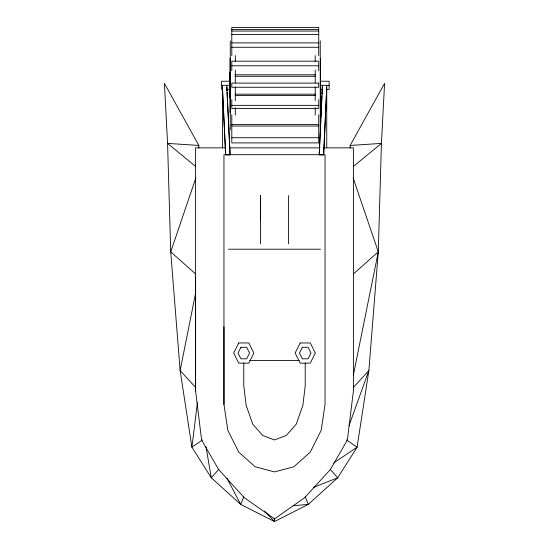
<?xml version="1.0" encoding="UTF-8"?>
<svg xmlns="http://www.w3.org/2000/svg" width="549" height="549" viewBox="0 0 549 549"><rect width="100%" height="100%" fill="white"/><g stroke="black" fill="none" stroke-linecap="round" stroke-linejoin="round"><path stroke-width="0.82" d="M323.382 147.859L353.398 147.859L353.398 390.977L347.393 440.037L330.292 469.608L304.695 497.689L274.5 518.908L244.305 497.696L218.708 469.608L201.607 440.044L195.602 390.977L195.602 276.84M223.958 404.476L223.958 154.701L325.042 154.701L325.042 404.476L321.192 430.279L310.24 452.156L293.839 466.774L274.5 471.907L255.161 466.774L238.76 452.156L227.808 430.279L223.958 404.476L223.958 326.84M260.542 243.886L260.542 195.574L260.542 220.76M198.855 147.983L198.855 145.451L164.419 83.359L167.569 143.392L170.718 251.854L180.134 370.568L191.91 447.202L211.29 477.788L240.682 504.38L274.5 521.55L308.318 504.38L337.71 477.788L357.083 447.202L368.866 370.568L378.282 251.854L381.431 143.392L384.581 83.359L350.145 145.451L350.145 147.983M322.352 85.569L319.195 154.914L323.622 154.914L326.785 85.569M319.271 153.974L320.877 119.716M320.952 118.001L321.433 107.721M321.515 106.005L321.995 95.732M322.078 94.016L322.318 88.876M323.663 154.832L326.744 88.876M197.407 402.726L191.91 447.202L202.499 439.948M195.677 292.741L180.134 370.568L195.451 387.265M353.364 375.049L378.282 251.854L353.179 178.041M195.821 178.041L170.718 251.854L195.657 273.999M348.992 425.708L368.866 370.568L353.549 387.265M243.742 496.797L240.682 504.38L226.915 478.104M218.852 469.271L211.29 477.788L206.033 446.852M353.343 273.999L378.282 251.854M353.405 166.436L381.431 143.392L350.145 145.451M333.668 463.006L357.083 447.202L346.501 439.941M313.335 487.443L337.71 477.788L330.148 469.271M293.097 505.739L308.318 504.38L305.258 496.797M231.802 29.488L318.729 29.488M231.802 31.053L318.729 31.053M231.802 34.525L318.729 34.525M231.802 42.891L318.729 42.891M231.802 47.269L318.729 47.269M231.802 65.791L318.729 65.791M235.212 74.801L315.318 74.801M235.047 76.29L315.38 76.29M229.921 81.231L221.371 81.231L221.371 89.46M320.582 81.231L329.132 81.231L329.132 89.46L326.566 89.46M221.371 85.349L229.921 85.349M320.582 85.349L329.132 85.349M226.497 89.46L229.921 89.46M320.582 89.46L322.29 89.46M235.047 94.188L315.38 94.188M235.212 95.56L315.318 95.56M231.802 105.36L318.729 105.36M231.802 124.534L318.729 124.534M231.802 126.03L318.729 126.03M231.802 137.724L318.729 137.724M225.618 147.859L195.602 147.859L195.602 390.977M229.907 147.859L319.95 147.859M228.473 249.205L320.527 249.205M249.754 360.425L299.246 360.425M198.855 145.451L167.569 143.392L195.595 166.436M264.57 511.119L274.5 521.55L274.5 518.222M226.854 88.876L226.936 90.592L226.95 87.174M227.018 92.301L227.478 101.723M227.561 103.438L228.569 123.999M228.652 125.707L230.072 154.832M222.42 88.876L225.639 154.832M226.812 85.569L230.113 154.914L225.68 154.914L222.379 85.569M326.737 87.174L326.737 147.599M322.304 87.174L322.304 93.982M320.472 58.29L320.472 112.401M320.245 40.832L320.245 129.859M318.729 55.6L318.729 27.45L231.802 27.45L231.802 55.6M318.729 70.704L318.729 61.172L231.802 61.172L231.802 70.704M318.729 99.644L318.729 108.414L231.802 108.414L231.802 99.644M318.729 114.666L318.729 142.912L231.802 142.912L231.802 114.666M315.208 55.573L315.208 61.515M315.208 70.018L315.208 82.789M315.208 87.051L315.208 100.68M315.208 107.48L315.208 115.125M305.223 362.964L305.223 385.796L302.883 405.244L296.227 424.205L286.255 435.501L274.5 439.948L262.745 435.501L252.78 424.205L246.117 405.244L243.777 385.796L243.777 362.964M288.458 195.574L288.458 243.886M235.315 55.573L235.315 61.515M235.315 70.018L235.315 82.789M235.315 87.051L235.315 100.68M235.315 107.48L235.315 115.125M230.271 40.832L230.271 129.859M230.052 58.29L230.052 112.401M229.921 72.585L229.921 97.894M222.523 87.174L222.523 147.599M238.74 342.96L233.696 353.055L238.74 363.143L248.821 363.143L253.864 353.055L248.821 342.96L238.74 342.96M240.901 347.291L238.019 353.055L240.901 358.813L246.659 358.813L249.541 353.055L246.659 347.291L240.901 347.291M300.179 342.96L295.136 353.055L300.179 363.143L310.267 363.143L315.311 353.055L310.267 342.96L300.179 342.96M302.341 347.291L299.466 353.055L302.341 358.813L308.099 358.813L310.981 353.055L308.099 347.291L302.341 347.291M318.729 83.105L231.802 83.105L231.802 87.257L318.729 87.257L318.729 83.105"/></g></svg>
